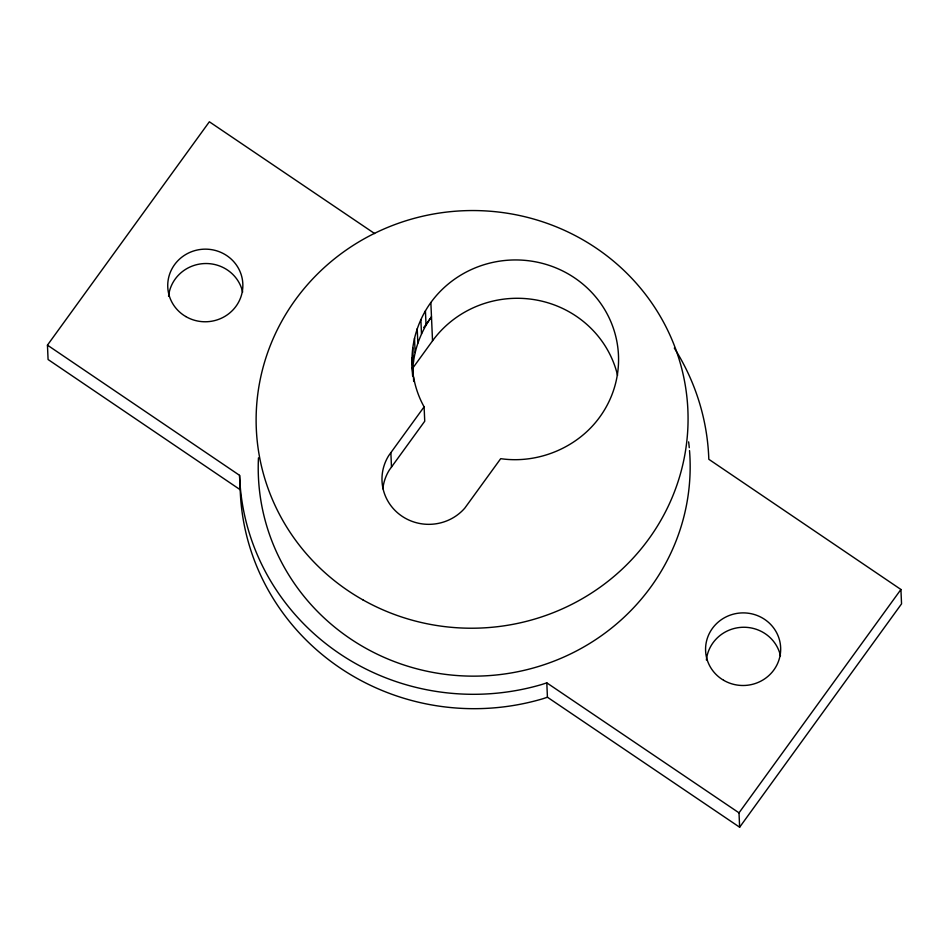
<?xml version="1.0" encoding="UTF-8"?>
<svg xmlns="http://www.w3.org/2000/svg" width="949" height="949" viewBox="0 0 949 949"><rect width="100%" height="100%" fill="white"/><g stroke="black" fill="none" stroke-linecap="round" stroke-linejoin="round"><path stroke-width="1.42" d="M412.02 357.619C412.601 337.88 419.304 318.496 430.858 302.506A103.299 99.87 -2.5 0 1 574.786 278.021A103.299 99.87 -2.5 0 1 599.697 417.133C577.573 447.762 537.988 464.085 500.704 458.664L464.832 508.083A46.952 45.398 -2.5 0 1 401.593 515.936A46.952 45.398 -2.5 0 1 388.722 455.615L424.108 406.848C415.745 391.913 411.724 374.701 412.02 357.619L412.744 376.195M412.649 371.996C413.23 352.257 419.933 332.885 431.487 316.895L423.705 327.607M674.312 348.081A234.771 226.977 -2.5 0 1 708.82 459.292L900.921 589.483L901.55 603.861L739.639 827.22L547.431 697.23L542.899 698.737A234.771 226.977 -2.5 0 1 240.192 489.72L48.079 359.517L47.45 345.139L209.361 121.78L374.641 233.561M412.661 368.259L432.53 340.857A103.299 99.87 -2.5 0 1 536.79 300.086A103.299 99.87 -2.5 0 1 617.574 375.353M382.85 488.794A46.952 45.398 -2.5 0 1 389.351 469.992L424.737 421.226L424.108 406.848M739.639 827.22L739.01 812.842L900.921 589.483M739.01 812.842L546.802 682.853L542.27 684.359A234.771 226.977 -2.5 0 1 239.563 475.342L47.45 345.139M546.802 682.853L547.431 697.23M430.858 302.506L432.53 340.857M425.425 310.809L426.054 325.187M420.87 319.576L421.498 333.953M417.216 328.722L417.845 343.099M414.499 338.176L415.128 352.553M412.768 347.832L413.396 362.221M413.491 377.133L413.681 381.451M412.257 367.417L412.637 376.041M390.869 452.709L391.486 467.086M239.563 475.342L240.192 489.72M706.388 659.994A37.569 36.311 -2.5 0 1 741.679 627.313A37.569 36.311 -2.5 0 1 780.469 655.818M168.566 296.254A37.569 36.311 -2.5 0 1 203.857 263.585A37.569 36.311 -2.5 0 1 242.647 292.09M689.52 450.573A215.981 208.816 -2.5 0 1 477.323 676.115A215.981 208.816 -2.5 0 1 258.472 457.833M688.63 441.866A215.981 208.816 -2.5 0 1 689.259 447.667M723.589 680.267A37.569 36.311 -2.5 0 0 780.671 649.935A37.569 36.311 -2.5 0 0 725.107 617.384A37.569 36.311 -2.5 0 0 723.589 680.267M185.767 316.539A37.569 36.311 -2.5 0 0 242.849 286.195A37.569 36.311 -2.5 0 0 187.285 253.644A37.569 36.311 -2.5 0 0 185.767 316.539M362.909 599.875A215.981 208.816 -2.5 0 0 688.061 420.11A215.981 208.816 -2.5 0 0 365.318 238.163A215.981 208.816 -2.5 0 0 362.909 599.875"/></g></svg>
